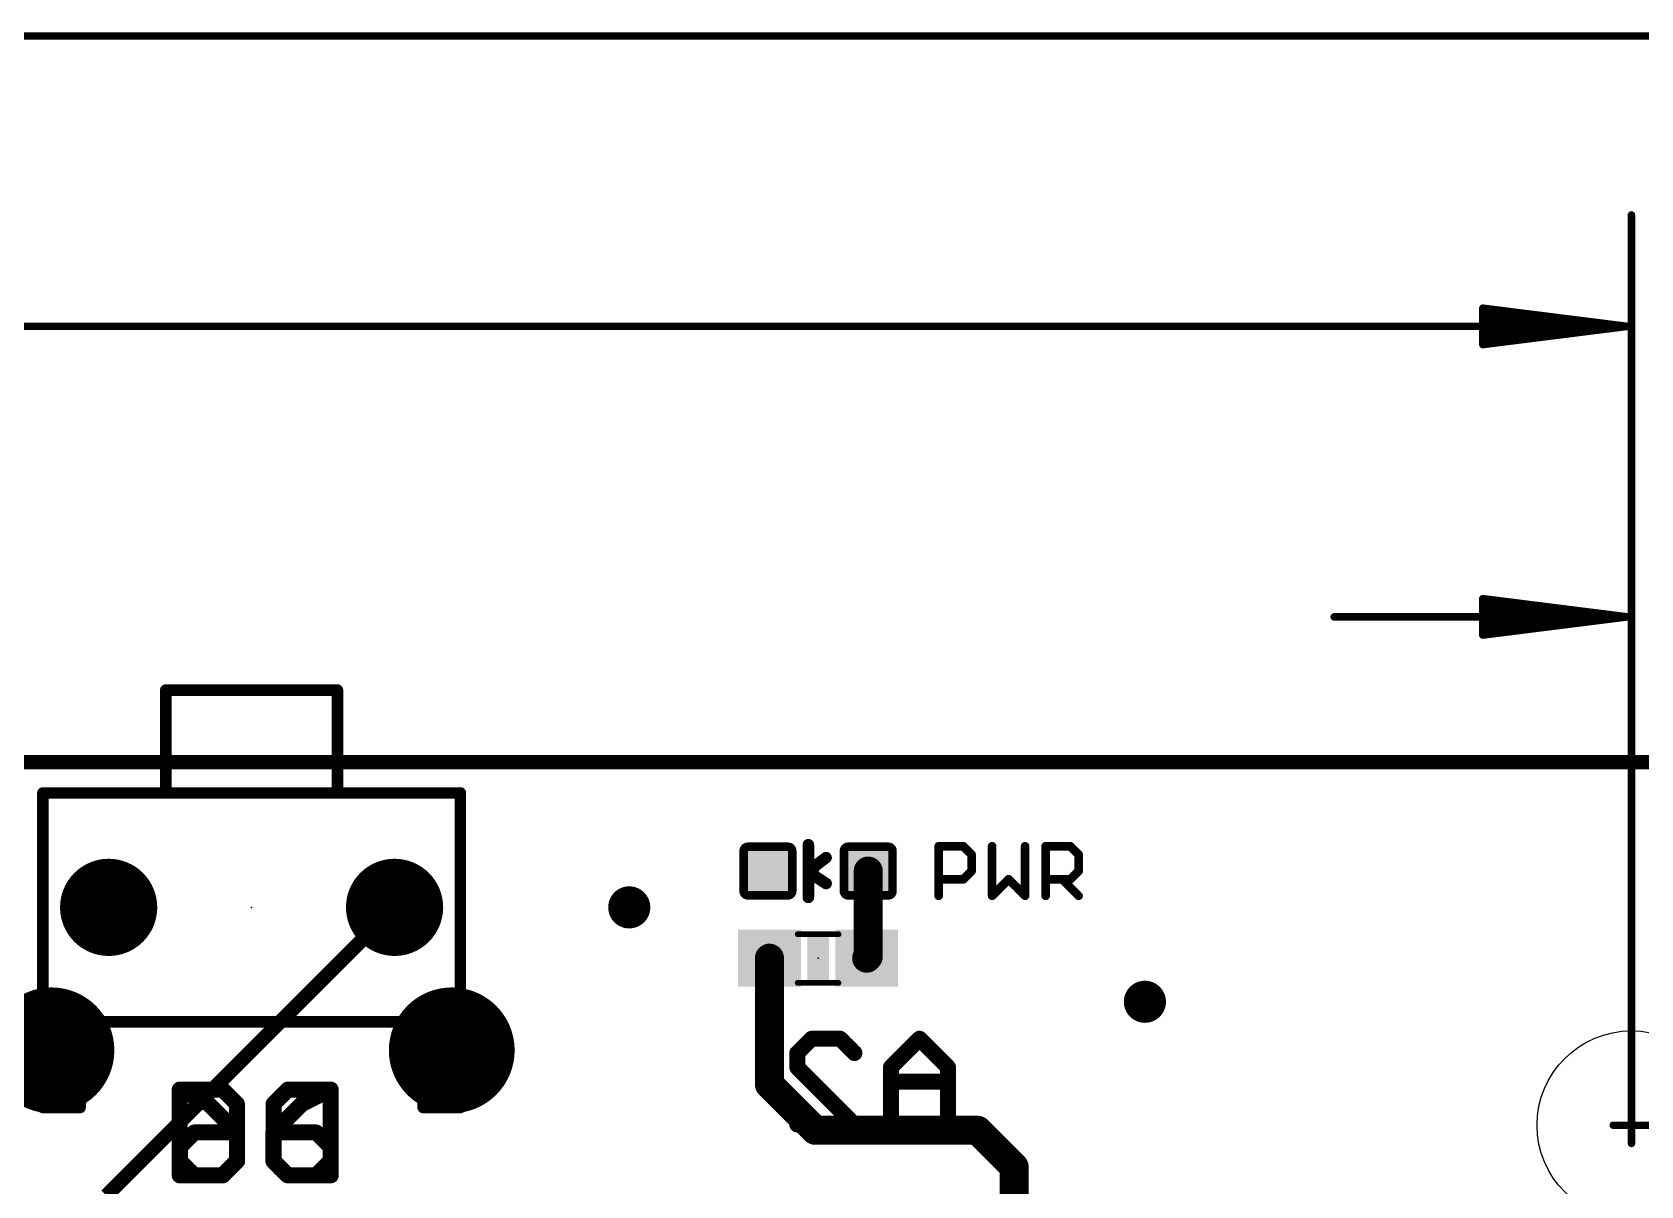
# Model space of a CAD drawing. Extents: x -12 to 110, y -16 to 66.
# Drawn here: x 67.28 to 95.41, y 43.39 to 63.56 of the extents above; entities that cross this region are included whole.
import ezdxf

# ---------------------------------------------------------------- set-up
doc = ezdxf.new("R2010")
doc.units = 0
for name, color, linetype in [('1', 12, 'CONTINUOUS'), ('16', 132, 'CONTINUOUS'), ('17', 110, 'CONTINUOUS'), ('18', 110, 'CONTINUOUS'), ('20', 53, 'CONTINUOUS'), ('21', 41, 'CONTINUOUS'), ('22', 40, 'CONTINUOUS'), ('23', 53, 'CONTINUOUS'), ('47', 253, 'CONTINUOUS'), ('51', 53, 'CONTINUOUS')]:
    doc.layers.add(name, color=color, linetype=linetype)

# ---------------------------------------------------------------- blocks, each defined once
blk = doc.blocks.new('RECT160000X160000R30')
at = {"const_width": 0.15}
blk.add_lwpolyline([(0.425, -0.35), (0.425, 0.35, 0.4142), (0.35, 0.425), (-0.35, 0.425, 0.4142), (-0.425, 0.35), (-0.425, -0.35, 0.4142), (-0.35, -0.425), (0.35, -0.425, 0.4142)], format="xyb", close=True, dxfattribs=at)
blk.add_solid([(-0.3754, -0.3754), (0.3754, -0.3754), (-0.3754, 0.3754), (0.3754, 0.3754)])
blk = doc.blocks.new('RECT')
blk.add_solid([(-0.5, -0.5), (0.5, -0.5), (-0.5, 0.5), (0.5, 0.5)])
blk = doc.blocks.new('ROUNDP')
at = {"const_width": 0.5}
blk.add_lwpolyline([(0, -0.25, 1), (0, 0.25, 1), (0, -0.25)], format="xyb", dxfattribs=at)
blk = doc.blocks.new('ROUNDV')
at = {"const_width": 0.5}
blk.add_lwpolyline([(0, -0.25, 1), (0, 0.25, 1), (0, -0.25)], format="xyb", dxfattribs=at)

msp = doc.modelspace()

# ---------------------------------------------------------------- linework, layer by layer
at = {"layer": '1'}
for points, const_width in [([(0, 50.8), (101.6, 50.8)], 0.254), ([(81.903, 47.398), (81.903, 48.895)], 0.508), ([(73.62, 48.26), (68.58, 43.22)], 0.254), ([(80.176, 47.371), (80.176, 45.1618)], 0.508), ([(81.876, 47.371), (81.903, 47.398)], 0.508), ([(80.176, 45.1618), (80.9758, 44.362)], 0.508), ([(80.9758, 44.362), (83.8139, 44.362)], 0.508), ([(83.8139, 44.362), (84.455, 43.7209)], 0.508), ([(84.455, 43.7209), (84.455, 41.402)], 0.508)]:
    msp.add_lwpolyline(points, dxfattribs=dict(at, const_width=const_width))
for points, const_width in [([(82.03, 48.895, 1), (81.776, 48.895)], 0.254), ([(73.6649, 48.2151, 1), (73.5751, 48.3049)], 0.127), ([(80.303, 47.371, 1), (80.049, 47.371)], 0.254), ([(81.7862, 47.4608, 1), (81.9658, 47.2812)], 0.254), ([(81.9928, 47.3082, 1), (81.8132, 47.4878)], 0.254), ([(81.776, 47.398, 1), (82.03, 47.398)], 0.254), ([(80.2658, 45.2516, 1), (80.0862, 45.072)], 0.254), ([(80.049, 45.1618, 1), (80.303, 45.1618)], 0.254), ([(80.9758, 44.489, 1), (80.9758, 44.235)], 0.254), ([(80.886, 44.2722, 1), (81.0656, 44.4518)], 0.254), ([(83.9037, 44.4518, 1), (83.7241, 44.2722)], 0.254), ([(83.8139, 44.235, 1), (83.8139, 44.489)], 0.254), ([(84.582, 43.7209, 1), (84.328, 43.7209)], 0.254), ([(84.3652, 43.6311, 1), (84.5448, 43.8107)], 0.254)]:
    msp.add_lwpolyline(points, format="xyb", dxfattribs=dict(at, const_width=const_width))
at = {"layer": '16', "const_width": 0.254}
msp.add_lwpolyline([(0, 50.8), (101.6, 50.8)], dxfattribs=at)
at = {"layer": '20', "const_width": 0.2032}
msp.add_lwpolyline([(95.25, 50.8), (6.35, 50.8)], dxfattribs=at)
at = {"layer": '20'}
for points, const_width in [([(101.6, 44.45, 0.4142), (95.25, 50.8)], 0.2032), ([(95.25, 50.8508, 1), (95.25, 50.7492)], 0.1016), ([(95.25, 50.7492, 1), (95.25, 50.8508)], 0.1016)]:
    msp.add_lwpolyline(points, format="xyb", dxfattribs=dict(at, const_width=const_width))
msp.add_circle((95.25, 44.45), 1.651, dxfattribs=at)
at = {"layer": '21'}
for points, const_width in [([(74.77, 50.26), (67.47, 50.26)], 0.2032), ([(67.47, 50.26), (67.47, 47.26)], 0.2032), ([(74.77, 47.26), (74.77, 50.26)], 0.2032), ([(80.856, 49.355), (80.856, 48.895)], 0.2032), ([(80.856, 48.895), (81.166, 49.1288)], 0.2032), ([(83.1342, 48.4632), (83.1342, 49.3275)], 0.1524), ([(83.1342, 49.3275), (83.5664, 49.3275)], 0.1524), ([(83.5664, 49.3275), (83.7104, 49.1835)], 0.1524), ([(83.7104, 49.1835), (83.7104, 48.8954)], 0.1524), ([(84.0697, 49.3275), (84.0697, 48.4632)], 0.1524), ([(84.6459, 48.4632), (84.6459, 49.3275)], 0.1524), ([(85.0052, 48.4632), (85.0052, 49.3275)], 0.1524), ([(85.0052, 49.3275), (85.4374, 49.3275)], 0.1524), ([(85.4374, 49.3275), (85.5815, 49.1835)], 0.1524), ([(85.5815, 49.1835), (85.5815, 48.8954)], 0.1524), ([(80.856, 48.435), (80.856, 48.895)], 0.2032), ([(80.8714, 48.8696), (81.166, 48.6766)], 0.2032), ([(83.7104, 48.8954), (83.5664, 48.7513)], 0.1524), ([(85.5815, 48.8954), (85.4374, 48.7513)], 0.1524), ([(83.5664, 48.7513), (83.1342, 48.7513)], 0.1524), ([(84.0697, 48.4632), (84.3578, 48.7513)], 0.1524), ([(84.3578, 48.7513), (84.6459, 48.4632)], 0.1524), ([(85.4374, 48.7513), (85.0052, 48.7513)], 0.1524), ([(85.2934, 48.7513), (85.5815, 48.4632)], 0.1524), ([(69.12, 46.26), (73.12, 46.26)], 0.2032), ([(69.8627, 45.0736), (69.8627, 43.5737)], 0.2794), ([(70.6126, 45.0736), (69.8627, 45.0736)], 0.2794), ([(70.8626, 44.8236), (70.6126, 45.0736)], 0.2794), ([(72.4998, 45.0736), (71.9998, 44.8236)], 0.2794), ([(70.8626, 43.8237), (70.8626, 44.8236)], 0.2794), ([(71.9998, 44.8236), (71.4999, 44.3236)], 0.2794), ([(71.4999, 44.3236), (71.4999, 43.8237)], 0.2794), ([(72.2498, 44.3236), (71.4999, 44.3236)], 0.2794), ([(72.4998, 44.0737), (72.2498, 44.3236)], 0.2794), ([(72.4998, 43.8237), (72.4998, 44.0737)], 0.2794), ([(70.6126, 43.5737), (70.8626, 43.8237)], 0.2794), ([(71.4999, 43.8237), (71.7498, 43.5737)], 0.2794), ([(72.2498, 43.5737), (72.4998, 43.8237)], 0.2794), ([(69.8627, 43.5737), (70.6126, 43.5737)], 0.2794), ([(71.7498, 43.5737), (72.2498, 43.5737)], 0.2794)]:
    msp.add_lwpolyline(points, dxfattribs=dict(at, const_width=const_width))
for points, const_width in [([(67.47, 50.3108, 1), (67.47, 50.2092)], 0.1016), ([(67.5208, 50.26, 1), (67.4192, 50.26)], 0.1016), ([(74.8208, 50.26, 1), (74.7192, 50.26)], 0.1016), ([(74.77, 50.2092, 1), (74.77, 50.3108)], 0.1016), ([(80.9068, 49.355, 1), (80.8052, 49.355)], 0.1016), ([(81.1966, 49.0882, 1), (81.1354, 49.1694)], 0.1016), ([(83.1723, 49.3275, 1), (83.0961, 49.3275)], 0.0762), ([(83.1342, 49.3656, 1), (83.1342, 49.2894)], 0.0762), ([(83.5933, 49.3545, 1), (83.5394, 49.3006)], 0.0762), ([(83.5664, 49.2894, 1), (83.5664, 49.3656)], 0.0762), ([(83.7485, 49.1835, 1), (83.6723, 49.1835)], 0.0762), ([(83.6835, 49.1565, 1), (83.7374, 49.2104)], 0.0762), ([(84.1078, 49.3275, 1), (84.0316, 49.3275)], 0.0762), ([(84.684, 49.3275, 1), (84.6078, 49.3275)], 0.0762), ([(85.0433, 49.3275, 1), (84.9671, 49.3275)], 0.0762), ([(85.0052, 49.3656, 1), (85.0052, 49.2894)], 0.0762), ([(85.4643, 49.3545, 1), (85.4105, 49.3006)], 0.0762), ([(85.4374, 49.2894, 1), (85.4374, 49.3656)], 0.0762), ([(85.6196, 49.1835, 1), (85.5434, 49.1835)], 0.0762), ([(85.5545, 49.1565, 1), (85.6084, 49.2104)], 0.0762), ([(80.9068, 48.895, 1), (80.8052, 48.895)], 0.1016), ([(80.8254, 48.9356, 1), (80.8866, 48.8544)], 0.1016), ([(80.8992, 48.9121, 1), (80.8436, 48.8271)], 0.1016), ([(83.7374, 48.8684, 1), (83.6835, 48.9223)], 0.0762), ([(85.6084, 48.8684, 1), (85.5545, 48.9223)], 0.0762), ([(80.8052, 48.895, 1), (80.9068, 48.895)], 0.1016), ([(81.1382, 48.6341, 1), (81.1938, 48.7191)], 0.1016), ([(83.1342, 48.7894, 1), (83.1342, 48.7132)], 0.0762), ([(83.5394, 48.7783, 1), (83.5933, 48.7244)], 0.0762), ([(83.5664, 48.7132, 1), (83.5664, 48.7894)], 0.0762), ([(83.6723, 48.8954, 1), (83.7485, 48.8954)], 0.0762), ([(84.3848, 48.7783, 1), (84.3309, 48.7244)], 0.0762), ([(84.3848, 48.7244, 1), (84.3309, 48.7783)], 0.0762), ([(85.0052, 48.7894, 1), (85.0052, 48.7132)], 0.0762), ([(85.3203, 48.7783, 1), (85.2664, 48.7244)], 0.0762), ([(85.4105, 48.7783, 1), (85.4643, 48.7244)], 0.0762), ([(85.4374, 48.7132, 1), (85.4374, 48.7894)], 0.0762), ([(85.5434, 48.8954, 1), (85.6196, 48.8954)], 0.0762), ([(80.8052, 48.435, 1), (80.9068, 48.435)], 0.1016), ([(83.0961, 48.4632, 1), (83.1723, 48.4632)], 0.0762), ([(84.0316, 48.4632, 1), (84.1078, 48.4632)], 0.0762), ([(84.0428, 48.4901, 1), (84.0967, 48.4363)], 0.0762), ([(84.6078, 48.4632, 1), (84.684, 48.4632)], 0.0762), ([(84.619, 48.4363, 1), (84.6729, 48.4901)], 0.0762), ([(84.9671, 48.4632, 1), (85.0433, 48.4632)], 0.0762), ([(85.5545, 48.4363, 1), (85.6084, 48.4901)], 0.0762), ([(67.4192, 47.26, 1), (67.5208, 47.26)], 0.1016), ([(74.7192, 47.26, 1), (74.8208, 47.26)], 0.1016), ([(69.12, 46.3108, 1), (69.12, 46.2092)], 0.1016), ([(73.12, 46.2092, 1), (73.12, 46.3108)], 0.1016), ([(69.8627, 45.1434, 1), (69.8627, 45.0037)], 0.1397), ([(69.9326, 45.0736, 1), (69.7929, 45.0736)], 0.1397), ([(70.662, 45.123, 1), (70.5632, 45.0242)], 0.1397), ([(70.6126, 45.0037, 1), (70.6126, 45.1434)], 0.1397), ([(72.531, 45.0111, 1), (72.4685, 45.1361)], 0.1397), ([(70.9325, 44.8236, 1), (70.7928, 44.8236)], 0.1397), ([(70.8132, 44.7742, 1), (70.912, 44.873)], 0.1397), ([(71.9686, 44.8861, 1), (72.0311, 44.7611)], 0.1397), ([(72.0492, 44.7742, 1), (71.9504, 44.873)], 0.1397), ([(71.4999, 44.3935, 1), (71.4999, 44.2538)], 0.1397), ([(71.5697, 44.3236, 1), (71.43, 44.3236)], 0.1397), ([(72.2992, 44.373, 1), (72.2004, 44.2742)], 0.1397), ([(72.2498, 44.2538, 1), (72.2498, 44.3935)], 0.1397), ([(71.4505, 44.373, 1), (71.5492, 44.2742)], 0.1397), ([(72.5696, 44.0737, 1), (72.4299, 44.0737)], 0.1397), ([(72.4504, 44.0243, 1), (72.5492, 44.1231)], 0.1397), ([(70.7928, 43.8237, 1), (70.9325, 43.8237)], 0.1397), ([(70.912, 43.7743, 1), (70.8132, 43.8731)], 0.1397), ([(71.5492, 43.8731, 1), (71.4505, 43.7743)], 0.1397), ([(71.43, 43.8237, 1), (71.5697, 43.8237)], 0.1397), ([(72.4299, 43.8237, 1), (72.5696, 43.8237)], 0.1397), ([(72.5492, 43.7743, 1), (72.4504, 43.8731)], 0.1397), ([(69.8627, 43.6436, 1), (69.8627, 43.5038)], 0.1397), ([(69.7929, 43.5737, 1), (69.9326, 43.5737)], 0.1397), ([(70.5632, 43.6231, 1), (70.662, 43.5243)], 0.1397), ([(70.6126, 43.5038, 1), (70.6126, 43.6436)], 0.1397), ([(71.7498, 43.6436, 1), (71.7498, 43.5038)], 0.1397), ([(71.7004, 43.5243, 1), (71.7992, 43.6231)], 0.1397), ([(72.2004, 43.6231, 1), (72.2992, 43.5243)], 0.1397), ([(72.2498, 43.5038, 1), (72.2498, 43.6436)], 0.1397)]:
    msp.add_lwpolyline(points, format="xyb", dxfattribs=dict(at, const_width=const_width))
at = {"layer": '22', "const_width": 0.2794}
for points in [[(80.6622, 45.7126), (80.9122, 45.9626)], [(80.9122, 45.9626), (81.4122, 45.9626)], [(81.4122, 45.9626), (81.6621, 45.7126)], [(82.7993, 45.9626), (82.2994, 45.4626)], [(83.2993, 45.4626), (82.7993, 45.9626)], [(80.6622, 45.4626), (80.6622, 45.7126)], [(81.6621, 44.4627), (80.6622, 45.4626)], [(82.2994, 45.4626), (82.2994, 44.4627)], [(83.2993, 44.4627), (83.2993, 45.4626)], [(83.2993, 45.2126), (82.2994, 45.2126)], [(69.8672, 45.0736), (70.3672, 44.8236)], [(71.5044, 44.8236), (71.7544, 45.0736)], [(71.7544, 45.0736), (72.5043, 45.0736)], [(72.5043, 45.0736), (72.5043, 43.5737)], [(70.3672, 44.8236), (70.8671, 44.3236)], [(71.5044, 43.8237), (71.5044, 44.8236)], [(69.8672, 44.0737), (70.1172, 44.3236)], [(70.1172, 44.3236), (70.8671, 44.3236)], [(70.8671, 44.3236), (70.8671, 43.8237)], [(80.6622, 44.4627), (81.6621, 44.4627)], [(69.8672, 43.8237), (69.8672, 44.0737)], [(70.1172, 43.5737), (69.8672, 43.8237)], [(70.8671, 43.8237), (70.6172, 43.5737)], [(71.7544, 43.5737), (71.5044, 43.8237)], [(70.6172, 43.5737), (70.1172, 43.5737)], [(72.5043, 43.5737), (71.7544, 43.5737)]]:
    msp.add_lwpolyline(points, dxfattribs=at)
at = {"layer": '22', "const_width": 0.1397}
for points in [[(80.9122, 46.0324, 1), (80.9122, 45.8927)], [(80.9616, 45.9132, 1), (80.8628, 46.012)], [(81.4616, 46.012, 1), (81.3628, 45.9132)], [(81.4122, 45.8927, 1), (81.4122, 46.0324)], [(82.8487, 46.012, 1), (82.7499, 45.9132)], [(82.8487, 45.9132, 1), (82.7499, 46.012)], [(80.7321, 45.7126, 1), (80.5924, 45.7126)], [(80.6128, 45.762, 1), (80.7116, 45.6632)], [(80.7116, 45.512, 1), (80.6128, 45.4132)], [(81.6128, 45.6632, 1), (81.7115, 45.762)], [(82.3692, 45.4626, 1), (82.2295, 45.4626)], [(82.25, 45.512, 1), (82.3488, 45.4132)], [(83.3692, 45.4626, 1), (83.2294, 45.4626)], [(83.2499, 45.4132, 1), (83.3487, 45.512)], [(80.5924, 45.4626, 1), (80.7321, 45.4626)], [(82.2994, 45.2825, 1), (82.2994, 45.1428)], [(83.2993, 45.1428, 1), (83.2993, 45.2825)], [(69.8985, 45.1361, 1), (69.836, 45.0111)], [(71.7544, 45.1434, 1), (71.7544, 45.0037)], [(71.8038, 45.0242, 1), (71.705, 45.123)], [(72.5742, 45.0736, 1), (72.4344, 45.0736)], [(72.5043, 45.0037, 1), (72.5043, 45.1434)], [(70.4166, 44.873, 1), (70.3178, 44.7742)], [(70.3359, 44.7611, 1), (70.3984, 44.8861)], [(71.5742, 44.8236, 1), (71.4345, 44.8236)], [(71.455, 44.873, 1), (71.5538, 44.7742)], [(70.1172, 44.3935, 1), (70.1172, 44.2538)], [(70.1666, 44.2742, 1), (70.0678, 44.373)], [(70.937, 44.3236, 1), (70.7973, 44.3236)], [(70.8671, 44.2538, 1), (70.8671, 44.3935)], [(80.6622, 44.5326, 1), (80.6622, 44.3929)], [(81.6128, 44.4133, 1), (81.7115, 44.5121)], [(81.6621, 44.3929, 1), (81.6621, 44.5326)], [(82.2295, 44.4627, 1), (82.3692, 44.4627)], [(83.2294, 44.4627, 1), (83.3692, 44.4627)], [(69.9371, 44.0737, 1), (69.7974, 44.0737)], [(69.8178, 44.1231, 1), (69.9166, 44.0243)], [(70.8178, 44.2742, 1), (70.9165, 44.373)], [(69.9166, 43.8731, 1), (69.8178, 43.7743)], [(69.7974, 43.8237, 1), (69.9371, 43.8237)], [(70.7973, 43.8237, 1), (70.937, 43.8237)], [(70.9165, 43.7743, 1), (70.8178, 43.8731)], [(71.4345, 43.8237, 1), (71.5742, 43.8237)], [(71.5538, 43.8731, 1), (71.455, 43.7743)], [(70.1172, 43.6436, 1), (70.1172, 43.5038)], [(70.0678, 43.5243, 1), (70.1666, 43.6231)], [(70.5678, 43.6231, 1), (70.6666, 43.5243)], [(70.6172, 43.5038, 1), (70.6172, 43.6436)], [(71.7544, 43.6436, 1), (71.7544, 43.5038)], [(71.705, 43.5243, 1), (71.8038, 43.6231)], [(72.4344, 43.5737, 1), (72.5742, 43.5737)], [(72.5043, 43.5038, 1), (72.5043, 43.6436)]]:
    msp.add_lwpolyline(points, format="xyb", dxfattribs=at)
at = {"layer": '23'}
for p in [(81.026, 48.895), (71.12, 48.26), (81.026, 47.371), (95.25, 44.45)]:
    msp.add_point(p, dxfattribs=at)
at = {"layer": '47', "const_width": 0.13}
for points in [[(0.065, 63.5), (101.535, 63.5)], [(95.25, 44.45), (95.25, 60.37)], [(95.185, 58.42), (92.65, 58.7392)], [(92.65, 58.7392), (92.65, 58.1008)], [(95.185, 58.42), (92.65, 58.68)], [(95.185, 58.42), (92.65, 58.55)], [(95.185, 58.42), (6.415, 58.42)], [(92.65, 58.1008), (95.185, 58.42)], [(92.65, 58.29), (95.185, 58.42)], [(92.65, 58.16), (95.185, 58.42)], [(95.25, 44.45), (95.25, 55.29)], [(95.185, 53.34), (92.65, 53.6592)], [(92.65, 53.6592), (92.65, 53.0208)], [(95.185, 53.34), (92.65, 53.6)], [(95.185, 53.34), (92.65, 53.47)], [(95.185, 53.34), (90.05, 53.34)], [(92.65, 53.0208), (95.185, 53.34)], [(92.65, 53.21), (95.185, 53.34)], [(92.65, 53.08), (95.185, 53.34)], [(95.25, 44.1308), (95.25, 44.7692)], [(94.9308, 44.45), (95.5692, 44.45)]]:
    msp.add_lwpolyline(points, dxfattribs=at)
at = {"layer": '47', "const_width": 0.065}
for points in [[(95.2825, 60.37, 1), (95.2175, 60.37)], [(92.6541, 58.7715, 1), (92.6459, 58.707)], [(92.6825, 58.7392, 1), (92.6175, 58.7392)], [(92.6533, 58.7123, 1), (92.6467, 58.6477)], [(92.6517, 58.5825, 1), (92.6483, 58.5175)], [(92.6483, 58.3225, 1), (92.6517, 58.2575)], [(95.1891, 58.3878, 1), (95.1809, 58.4522)], [(95.1809, 58.3878, 1), (95.1891, 58.4522)], [(95.1883, 58.3877, 1), (95.1817, 58.4523)], [(95.1817, 58.3877, 1), (95.1883, 58.4523)], [(95.1833, 58.3875, 1), (95.1867, 58.4525)], [(95.1867, 58.3875, 1), (95.1833, 58.4525)], [(95.185, 58.3875, 1), (95.185, 58.4525)], [(92.6467, 58.1923, 1), (92.6533, 58.1277)], [(92.6459, 58.133, 1), (92.6541, 58.0685)], [(92.6175, 58.1008, 1), (92.6825, 58.1008)], [(95.2825, 55.29, 1), (95.2175, 55.29)], [(92.6541, 53.6915, 1), (92.6459, 53.627)], [(92.6825, 53.6592, 1), (92.6175, 53.6592)], [(92.6533, 53.6323, 1), (92.6467, 53.5677)], [(92.6517, 53.5025, 1), (92.6483, 53.4375)], [(90.05, 53.3725, 1), (90.05, 53.3075)], [(92.6483, 53.2425, 1), (92.6517, 53.1775)], [(95.1891, 53.3078, 1), (95.1809, 53.3722)], [(95.1809, 53.3078, 1), (95.1891, 53.3722)], [(95.1883, 53.3077, 1), (95.1817, 53.3723)], [(95.1817, 53.3077, 1), (95.1883, 53.3723)], [(95.1833, 53.3075, 1), (95.1867, 53.3725)], [(95.1867, 53.3075, 1), (95.1833, 53.3725)], [(95.185, 53.3075, 1), (95.185, 53.3725)], [(92.6467, 53.1123, 1), (92.6533, 53.0477)], [(92.6459, 53.053, 1), (92.6541, 52.9885)], [(92.6175, 53.0208, 1), (92.6825, 53.0208)], [(95.2825, 44.7692, 1), (95.2175, 44.7692)], [(94.9308, 44.4825, 1), (94.9308, 44.4175)], [(95.2175, 44.45, 1), (95.2825, 44.45)], [(95.2175, 44.45, 1), (95.2825, 44.45)], [(95.2175, 44.1308, 1), (95.2825, 44.1308)]]:
    msp.add_lwpolyline(points, format="xyb", dxfattribs=at)
at = {"layer": '51'}
for points, const_width in [([(69.62, 52.06), (72.62, 52.06)], 0.2032), ([(69.62, 50.26), (69.62, 52.06)], 0.2032), ([(72.62, 50.26), (72.62, 52.06)], 0.2032), ([(67.47, 44.76), (67.47, 50.26)], 0.2032), ([(69.62, 50.26), (67.47, 50.26)], 0.2032), ([(72.62, 50.26), (69.62, 50.26)], 0.2032), ([(74.77, 50.26), (72.62, 50.26)], 0.2032), ([(74.77, 50.26), (74.77, 44.76)], 0.2032), ([(81.382, 47.79), (80.67, 47.79)], 0.1016), ([(81.382, 46.939), (80.67, 46.939)], 0.1016), ([(74.12, 46.26), (68.12, 46.26)], 0.2032), ([(68.12, 46.26), (68.12, 44.76)], 0.2032), ([(74.12, 46.26), (74.12, 44.76)], 0.2032), ([(68.12, 44.76), (67.47, 44.76)], 0.2032), ([(74.77, 44.76), (74.12, 44.76)], 0.2032)]:
    msp.add_lwpolyline(points, dxfattribs=dict(at, const_width=const_width))
for points, const_width in [([(69.62, 52.1108, 1), (69.62, 52.0092)], 0.1016), ([(69.6708, 52.06, 1), (69.5692, 52.06)], 0.1016), ([(72.6708, 52.06, 1), (72.5692, 52.06)], 0.1016), ([(72.62, 52.0092, 1), (72.62, 52.1108)], 0.1016), ([(67.5208, 50.26, 1), (67.4192, 50.26)], 0.1016), ([(67.47, 50.3108, 1), (67.47, 50.2092)], 0.1016), ([(69.62, 50.3108, 1), (69.62, 50.2092)], 0.1016), ([(69.62, 50.2092, 1), (69.62, 50.3108)], 0.1016), ([(72.62, 50.3108, 1), (72.62, 50.2092)], 0.1016), ([(72.62, 50.2092, 1), (72.62, 50.3108)], 0.1016), ([(74.8208, 50.26, 1), (74.7192, 50.26)], 0.1016), ([(74.77, 50.2092, 1), (74.77, 50.3108)], 0.1016), ([(69.5692, 50.26, 1), (69.6708, 50.26)], 0.1016), ([(72.5692, 50.26, 1), (72.6708, 50.26)], 0.1016), ([(80.67, 47.8154, 1), (80.67, 47.7646)], 0.0508), ([(81.382, 47.7646, 1), (81.382, 47.8154)], 0.0508), ([(80.67, 46.9644, 1), (80.67, 46.9136)], 0.0508), ([(81.382, 46.9136, 1), (81.382, 46.9644)], 0.0508), ([(68.12, 46.3108, 1), (68.12, 46.2092)], 0.1016), ([(68.1708, 46.26, 1), (68.0692, 46.26)], 0.1016), ([(74.1708, 46.26, 1), (74.0692, 46.26)], 0.1016), ([(74.12, 46.2092, 1), (74.12, 46.3108)], 0.1016), ([(67.47, 44.8108, 1), (67.47, 44.7092)], 0.1016), ([(67.4192, 44.76, 1), (67.5208, 44.76)], 0.1016), ([(68.0692, 44.76, 1), (68.1708, 44.76)], 0.1016), ([(68.12, 44.7092, 1), (68.12, 44.8108)], 0.1016), ([(74.12, 44.8108, 1), (74.12, 44.7092)], 0.1016), ([(74.0692, 44.76, 1), (74.1708, 44.76)], 0.1016), ([(74.7192, 44.76, 1), (74.8208, 44.76)], 0.1016), ([(74.77, 44.7092, 1), (74.77, 44.8108)], 0.1016)]:
    msp.add_lwpolyline(points, format="xyb", dxfattribs=dict(at, const_width=const_width))

# ---------------------------------------------------------------- block references
at = {"layer": '1', "rotation": 90}
for p in [(80.149, 48.895), (81.903, 48.895)]:
    msp.add_blockref('RECT160000X160000R30', p, dxfattribs=at)
at = {"layer": '1', "xscale": 1.1, "rotation": 180}
for p in [(80.176, 47.371), (81.876, 47.371)]:
    msp.add_blockref('RECT', p, dxfattribs=at)
at = {"layer": '17', "rotation": 180}
for p, xscale, yscale in [((68.62, 48.26), 1.7, 1.7), ((68.62, 48.26), 1.7, 1.7), ((73.62, 48.26), 1.7, 1.7), ((73.62, 48.26), 1.7, 1.7), ((67.62, 45.76), 2.2, 2.2), ((67.62, 45.76), 2.2, 2.2), ((74.62, 45.76), 2.2, 2.2), ((74.62, 45.76), 2.2, 2.2)]:
    msp.add_blockref('ROUNDP', p, dxfattribs=dict(at, xscale=xscale, yscale=yscale))
at = {"layer": '18', "xscale": 0.7366, "yscale": 0.7366}
for p in [(77.724, 48.26), (77.724, 48.26), (86.741, 46.609), (86.741, 46.609)]:
    msp.add_blockref('ROUNDV', p, dxfattribs=at)
at = {"layer": '21', "xscale": 0.381, "yscale": 0.762, "rotation": 180}
msp.add_blockref('RECT', (81.026, 47.371), dxfattribs=at)
at = {"layer": '51', "xscale": 0.5001, "yscale": 0.95, "rotation": 180}
for p in [(80.4458, 47.3659), (81.6142, 47.3659)]:
    msp.add_blockref('RECT', p, dxfattribs=at)

doc.saveas('drawing.dxf')
